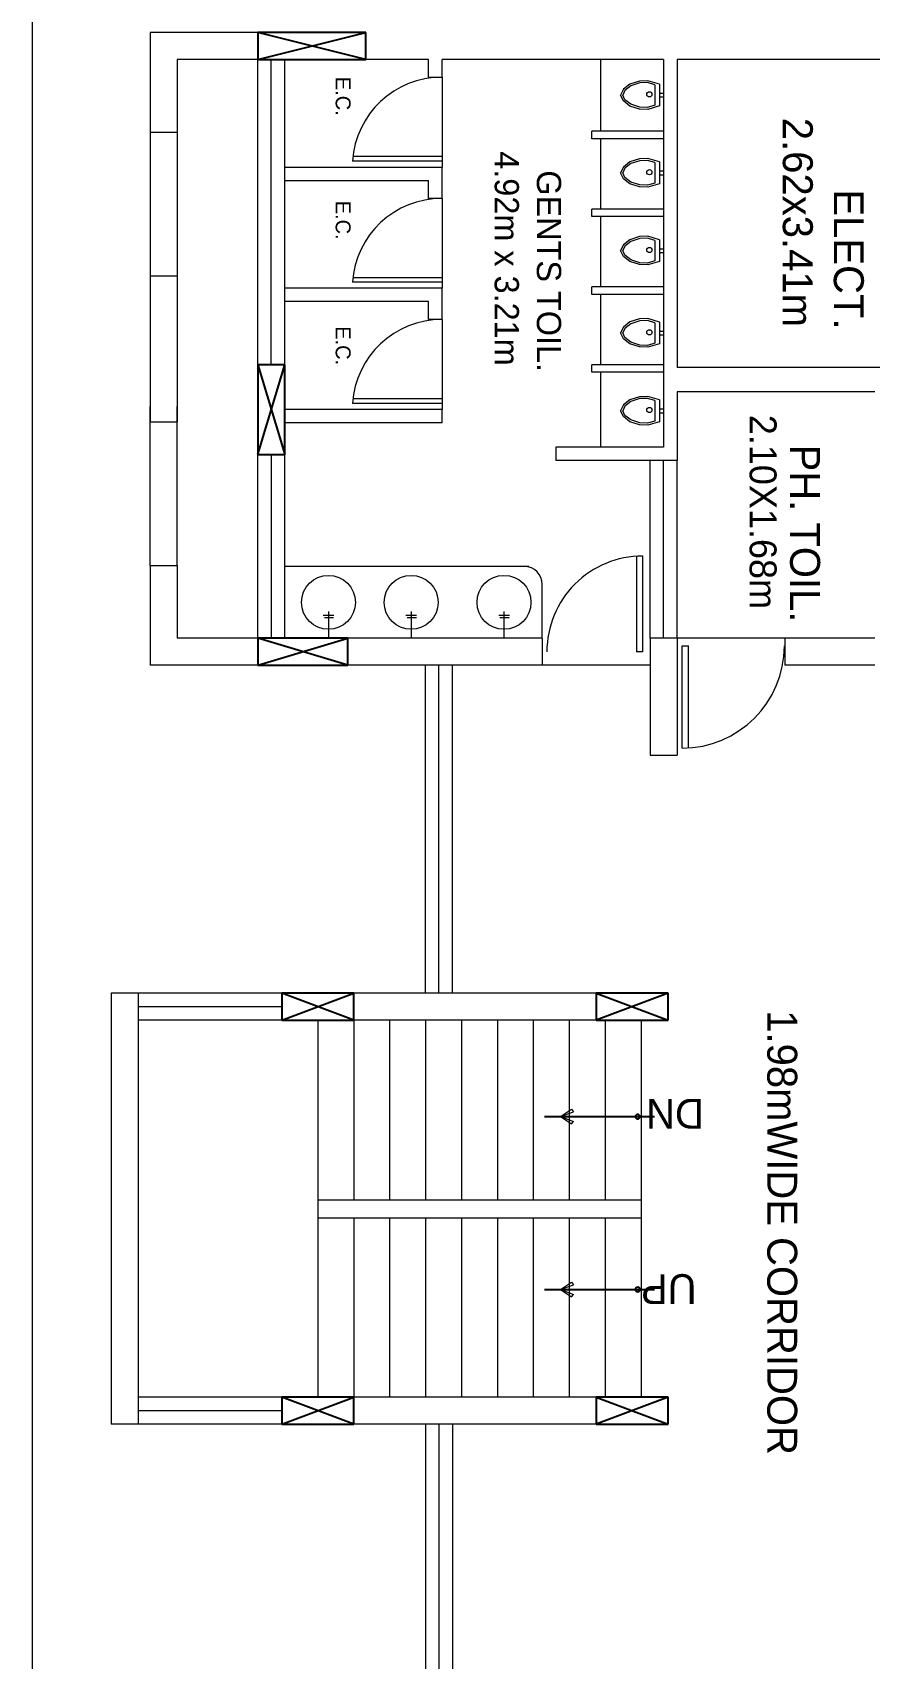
# Model space of a CAD drawing. Header units: millimetres. Extents: x -81374 to 485233, y -39075 to 157313.
# Drawn here: x 16899 to 24003, y -2129 to 11680 of the extents above; entities that cross this region are included whole.
import ezdxf
from ezdxf.enums import TextEntityAlignment as Align

# ---------------------------------------------------------------- set-up
doc = ezdxf.new("R2010")
doc.units = ezdxf.units.MM
doc.linetypes.add('CENTER', pattern=[2, 1.25, -0.25, 0.25, -0.25])
doc.layers.add('CEN', color=252, linetype='CENTER')
doc.layers.add('lines', color=13, linetype='Continuous')
doc.layers.add('G-IMPT', color=8, linetype='Continuous', lineweight=5)
doc.styles.add('cg', font='GOTHIC.TTF', dxfattribs={"height": 0.5})
doc.styles.get("Standard").update_dxf_attribs({"font": 'arial.ttf'})

# ---------------------------------------------------------------- blocks, each defined once
blk = doc.blocks.new('c4')
at = {"layer": 'CEN', "linetype": 'Continuous'}
for p, q in [((9, 30), (0, 0)), ((9, 0), (0, 30)), ((0, 30), (0, 0)), ((9, 30), (0, 30)), ((9, 0), (9, 30)), ((0, 0), (9, 0))]:
    blk.add_line(p, q, dxfattribs=at)
blk = doc.blocks.new('c7')
at = {"layer": 'CEN', "linetype": 'Continuous'}
for p, q in [((9, 24), (0, 0)), ((9, 0), (0, 24)), ((0, 24), (0, 0)), ((9, 24), (0, 24)), ((9, 0), (9, 24)), ((0, 0), (9, 0))]:
    blk.add_line(p, q, dxfattribs=at)
blk = doc.blocks.new('c5')
at = {"layer": 'CEN', "linetype": 'Continuous'}
for p, q in [((9, 36), (0, 0)), ((9, 0), (0, 36)), ((0, 36), (0, 0)), ((9, 36), (0, 36)), ((9, 0), (9, 36)), ((0, 0), (9, 0))]:
    blk.add_line(p, q, dxfattribs=at)
blk = doc.blocks.new('floor plan 1')
at = {"layer": 'G-IMPT', "color": 8, "linetype": 'Continuous'}
blk.add_line((41272, 0), (41272, -82350), dxfattribs=at)
at = {"layer": 'G-IMPT', "linetype": 'Continuous'}
for p, q in [((37707, -38937), (37707, -36151)), ((37707, -38937), (37707, -36151)), ((37822, -38937), (37822, -36151)), ((37822, -38937), (37822, -36151)), ((37936, -38937), (37936, -36151)), ((37936, -38937), (37936, -36151)), ((39156, -38937), (40376, -38937)), ((39156, -38937), (40376, -38937)), ((39156, -39051), (40376, -39051)), ((39156, -39051), (40376, -39051)), ((39156, -39165), (40376, -39165)), ((39156, -39165), (40376, -39165)), ((39156, -42368), (40376, -42368)), ((39156, -42368), (40376, -42368)), ((39156, -42482), (40376, -42482)), ((39156, -42482), (40376, -42482)), ((37707, -42597), (37707, -45382)), ((37707, -42597), (37707, -45382)), ((37822, -42597), (37822, -45382)), ((37822, -42597), (37822, -45382)), ((37936, -42597), (37936, -45382)), ((37936, -42597), (37936, -45382)), ((39156, -42597), (40376, -42597)), ((39156, -42597), (40376, -42597)), ((36030, -45382), (36945, -45382)), ((36030, -45382), (36945, -45382)), ((34886, -45611), (35801, -45611)), ((34886, -45611), (35801, -45611)), ((40045, -46230), (40045, -47450)), ((40045, -46230), (40045, -47450)), ((40045, -46230), (40045, -47450)), ((40045, -46230), (40045, -47450)), ((40274, -46230), (40274, -47450)), ((40274, -46230), (40274, -47450)), ((40274, -46230), (40274, -47450)), ((40274, -46230), (40274, -47450)), ((40045, -49908), (40045, -48688)), ((40045, -49908), (40045, -48688)), ((40045, -49908), (40045, -48688)), ((40045, -49908), (40045, -48688)), ((40274, -49908), (40274, -48688)), ((40274, -49908), (40274, -48688)), ((40274, -49908), (40274, -48688)), ((40274, -49908), (40274, -48688))]:
    blk.add_line(p, q, dxfattribs=at)
at = {"layer": 'G-IMPT', "color": 8, "ltscale": 500}
for p, q in [((36487, -38937), (38546, -38937)), ((36487, -38937), (38546, -38937)), ((40376, -42597), (40376, -38937)), ((40376, -38937), (40605, -38937)), ((40605, -42597), (40605, -38937)), ((36106, -40690), (36106, -39165)), ((36106, -40690), (36106, -39165)), ((36411, -40690), (36411, -39165)), ((36411, -40690), (36411, -39165)), ((36487, -39165), (38546, -39165)), ((36487, -39165), (38546, -39165)), ((36716, -40690), (36716, -39165)), ((36716, -40690), (36716, -39165)), ((37021, -40690), (37021, -39165)), ((37021, -40690), (37021, -39165)), ((37326, -40690), (37326, -39165)), ((37326, -40690), (37326, -39165)), ((37631, -40690), (37631, -39165)), ((37631, -40690), (37631, -39165)), ((37936, -40690), (37936, -39165)), ((37936, -40690), (37936, -39165)), ((38241, -40690), (38241, -39165)), ((38241, -40690), (38241, -39165)), ((38546, -40690), (38546, -39165)), ((38546, -40690), (38546, -39165)), ((38851, -40690), (38851, -39165)), ((38851, -40690), (38851, -39165)), ((38851, -40690), (38851, -39165)), ((38851, -40690), (38851, -39165)), ((40376, -42368), (40376, -39165)), ((36697, -40017), (36681, -40039)), ((36697, -40017), (36681, -40039)), ((36791, -40080), (36681, -40039)), ((36791, -40080), (36681, -40039)), ((36791, -40080), (36697, -40017)), ((36791, -40080), (36697, -40017)), ((36926, -40080), (35992, -40080)), ((36926, -40080), (35992, -40080)), ((36791, -40080), (36681, -40121)), ((36791, -40080), (36681, -40121)), ((36697, -40142), (36681, -40121)), ((36697, -40142), (36681, -40121)), ((36791, -40080), (36697, -40142)), ((36791, -40080), (36697, -40142)), ((38851, -40690), (36106, -40690)), ((36106, -40843), (36106, -40690)), ((38851, -40690), (36106, -40690)), ((36106, -40843), (36106, -40690)), ((38851, -40843), (38851, -40690)), ((38851, -40843), (38851, -40690)), ((38851, -40843), (36106, -40843)), ((36106, -42368), (36106, -40843)), ((38851, -40843), (36106, -40843)), ((36106, -42368), (36106, -40843)), ((36411, -42368), (36411, -40843)), ((36411, -42368), (36411, -40843)), ((36716, -42368), (36716, -40843)), ((36716, -42368), (36716, -40843)), ((37021, -42368), (37021, -40843)), ((37021, -42368), (37021, -40843)), ((37326, -42368), (37326, -40843)), ((37326, -42368), (37326, -40843)), ((37631, -42368), (37631, -40843)), ((37631, -42368), (37631, -40843)), ((37936, -42368), (37936, -40843)), ((37936, -42368), (37936, -40843)), ((38241, -42368), (38241, -40843)), ((38241, -42368), (38241, -40843)), ((38546, -42368), (38546, -40843)), ((38546, -42368), (38546, -40843)), ((38851, -42368), (38851, -40843)), ((38851, -42368), (38851, -40843)), ((38851, -42368), (38851, -40843)), ((38851, -42368), (38851, -40843)), ((36926, -41548), (35992, -41548)), ((36926, -41548), (35992, -41548)), ((36697, -41486), (36681, -41507)), ((36697, -41486), (36681, -41507)), ((36791, -41548), (36681, -41507)), ((36791, -41548), (36681, -41507)), ((36791, -41548), (36681, -41589)), ((36791, -41548), (36681, -41589)), ((36791, -41548), (36697, -41486)), ((36791, -41548), (36697, -41486)), ((36791, -41548), (36697, -41611)), ((36791, -41548), (36697, -41611)), ((36697, -41611), (36681, -41589)), ((36697, -41611), (36681, -41589)), ((36487, -42368), (38546, -42368)), ((36487, -42368), (38546, -42368)), ((36487, -42597), (38546, -42597)), ((36487, -42597), (38546, -42597)), ((40376, -42597), (40605, -42597)), ((35704, -44680), (35704, -45546)), ((35704, -44680), (35704, -45546)), ((35758, -44678), (35758, -45546)), ((35758, -44678), (35758, -45546)), ((36030, -44619), (35801, -44619)), ((35801, -45611), (35801, -44619)), ((35801, -45611), (35801, -44619)), ((36030, -44619), (35801, -44619)), ((36030, -45611), (36030, -44619)), ((36030, -45611), (36030, -44619)), ((34123, -45382), (34886, -45382)), ((34123, -45382), (34886, -45382)), ((34886, -45611), (34886, -45382)), ((34886, -45611), (34886, -45382)), ((36945, -45382), (38597, -45382)), ((36945, -45611), (36945, -45382)), ((36945, -45611), (36945, -45382)), ((36945, -45382), (38597, -45382)), ((39359, -45382), (40274, -45382)), ((39359, -45382), (40274, -45382)), ((39359, -45382), (40274, -45382)), ((39359, -45382), (40274, -45382)), ((40274, -46230), (40274, -45382)), ((40274, -46230), (40274, -45382)), ((40274, -46230), (40274, -45382)), ((40274, -46230), (40274, -45382)), ((35758, -45546), (35704, -45546)), ((35758, -45546), (35704, -45546)), ((36093, -46310), (36093, -45496)), ((36093, -45496), (36144, -45496)), ((36093, -46310), (36093, -45496)), ((36093, -45496), (36144, -45496)), ((36144, -46308), (36144, -45496)), ((36144, -46308), (36144, -45496)), ((34123, -45611), (34886, -45611)), ((34123, -45611), (34886, -45611)), ((35801, -45611), (36030, -45611)), ((35801, -45611), (35801, -47121)), ((35801, -45611), (35801, -47121)), ((35801, -45611), (36030, -45611)), ((35915, -45611), (35915, -47121)), ((35915, -45611), (35915, -47121)), ((36030, -45611), (36030, -47121)), ((36030, -45611), (36030, -47121)), ((36945, -45611), (38597, -45611)), ((36945, -45611), (36945, -46068)), ((36945, -45611), (36945, -46068)), ((36945, -45611), (38597, -45611)), ((37270, -45837), (37270, -45611)), ((37270, -45837), (37270, -45611)), ((38058, -45837), (38058, -45611)), ((38058, -45837), (38058, -45611)), ((38760, -45837), (38760, -45611)), ((38760, -45837), (38760, -45611)), ((39130, -45611), (39130, -47782)), ((39130, -45611), (39130, -47782)), ((39245, -47172), (39245, -45611)), ((39245, -47172), (39245, -45611)), ((39359, -45611), (40045, -45611)), ((39359, -45611), (40045, -45611)), ((39359, -45611), (39359, -47172)), ((39359, -45611), (39359, -47172)), ((39359, -45611), (40045, -45611)), ((39359, -45611), (40045, -45611)), ((40045, -46230), (40045, -45611)), ((40045, -46230), (40045, -45611)), ((40045, -46230), (40045, -45611)), ((40045, -46230), (40045, -45611)), ((37315, -45807), (37224, -45807)), ((37315, -45807), (37224, -45807)), ((37304, -45788), (37226, -45788)), ((37304, -45788), (37226, -45788)), ((38103, -45807), (38012, -45807)), ((38103, -45807), (38012, -45807)), ((38092, -45788), (38014, -45788)), ((38092, -45788), (38014, -45788)), ((38805, -45807), (38715, -45807)), ((38805, -45807), (38715, -45807)), ((38795, -45788), (38717, -45788)), ((38795, -45788), (38717, -45788)), ((37059, -46221), (39130, -46221)), ((37059, -46221), (39130, -46221)), ((40274, -46230), (40045, -46230)), ((40274, -46230), (40045, -46230)), ((40274, -46230), (40045, -46230)), ((40274, -46230), (40045, -46230)), ((40045, -46360), (40045, -47580)), ((40045, -46360), (40045, -47580)), ((40274, -46360), (40274, -47580)), ((40274, -46360), (40274, -47580)), ((35801, -47705), (35801, -47121)), ((35801, -47121), (36830, -47121)), ((35801, -47121), (36830, -47121)), ((35801, -47705), (35801, -47121)), ((36830, -47235), (36830, -47121)), ((36830, -47235), (36830, -47121)), ((35915, -50527), (35915, -47235)), ((35915, -47235), (36830, -47235)), ((35915, -47235), (36830, -47235)), ((35915, -50527), (35915, -47235)), ((36449, -47235), (36449, -47870)), ((36449, -47235), (36449, -47870)), ((35951, -47450, -32), (36050, -47421, -32)), ((35951, -47450, -32), (36050, -47421, -32)), ((35951, -47635, -32), (35951, -47450, -32)), ((35951, -47635, -32), (35951, -47450, -32)), ((35989, -47456, -32), (36052, -47437, -32)), ((35989, -47456, -32), (36052, -47437, -32)), ((35989, -47630, -32), (35989, -47456, -32)), ((35989, -47630, -32), (35989, -47456, -32)), ((36050, -47421, -32), (36120, -47424, -32)), ((36050, -47421, -32), (36120, -47424, -32)), ((36052, -47437, -32), (36117, -47440, -32)), ((36052, -47437, -32), (36117, -47440, -32)), ((36117, -47440, -32), (36193, -47465, -32)), ((36117, -47440, -32), (36193, -47465, -32)), ((36120, -47424, -32), (36201, -47450, -32)), ((36120, -47424, -32), (36201, -47450, -32)), ((36193, -47465, -32), (36243, -47504, -32)), ((36193, -47465, -32), (36243, -47504, -32)), ((36201, -47450, -32), (36256, -47493, -32)), ((36201, -47450, -32), (36256, -47493, -32)), ((36256, -47493, -32), (36280, -47543, -32)), ((36256, -47493, -32), (36280, -47543, -32)), ((37796, -47441), (39130, -47441)), ((37796, -47441), (37796, -47555)), ((37796, -47441), (39130, -47441)), ((37796, -47441), (37796, -47555)), ((40045, -48688), (40045, -47450)), ((40274, -47450), (40045, -47450)), ((40045, -48688), (40045, -47450)), ((40274, -47450), (40045, -47450)), ((40274, -47450), (40045, -47450)), ((40045, -48688), (40045, -47450)), ((40274, -47450), (40045, -47450)), ((40045, -48688), (40045, -47450)), ((40274, -48688), (40274, -47450)), ((40274, -48688), (40274, -47450)), ((40274, -48688), (40274, -47450)), ((40274, -48688), (40274, -47450)), ((35951, -47526), (35915, -47526)), ((35951, -47526), (35915, -47526)), ((35951, -47559), (35915, -47559)), ((35951, -47559), (35915, -47559)), ((35951, -47635, -32), (36050, -47665, -32)), ((35951, -47635, -32), (36050, -47665, -32)), ((35989, -47630, -32), (36052, -47648, -32)), ((35989, -47630, -32), (36052, -47648, -32)), ((36117, -47646, -32), (36193, -47621, -32)), ((36117, -47646, -32), (36193, -47621, -32)), ((36120, -47662, -32), (36201, -47636, -32)), ((36120, -47662, -32), (36201, -47636, -32)), ((36193, -47621, -32), (36243, -47582, -32)), ((36193, -47621, -32), (36243, -47582, -32)), ((36201, -47636, -32), (36256, -47592, -32)), ((36201, -47636, -32), (36256, -47592, -32)), ((36243, -47504, -32), (36262, -47543, -32)), ((36243, -47504, -32), (36262, -47543, -32)), ((36243, -47582, -32), (36262, -47543, -32)), ((36243, -47582, -32), (36262, -47543, -32)), ((36256, -47592, -32), (36280, -47543, -32)), ((36256, -47592, -32), (36280, -47543, -32)), ((37796, -47555), (39130, -47555)), ((37796, -48318), (37796, -47555)), ((37796, -47555), (39130, -47555)), ((37796, -48318), (37796, -47555)), ((37796, -47644), (37796, -47606)), ((37796, -47606), (38557, -47606)), ((37796, -47644), (37796, -47606)), ((37796, -47606), (38557, -47606)), ((34123, -47705), (35801, -47705)), ((34123, -47705), (35801, -47705)), ((36050, -47665, -32), (36120, -47662, -32)), ((36050, -47665, -32), (36120, -47662, -32)), ((36052, -47648, -32), (36117, -47646, -32)), ((36052, -47648, -32), (36117, -47646, -32)), ((37796, -47644), (38553, -47644)), ((37796, -47644), (38553, -47644)), ((33361, -47909), (35801, -47909)), ((33361, -47909), (35801, -47909)), ((35801, -50527), (35801, -47909)), ((35801, -50527), (35801, -47909)), ((35915, -47870), (36525, -47870)), ((35915, -47870), (36525, -47870)), ((36525, -47870), (36525, -47934)), ((36525, -47870), (36525, -47934)), ((35915, -47934), (36525, -47934)), ((35915, -47934), (36525, -47934)), ((36449, -47934), (36449, -48531)), ((36449, -47934), (36449, -48531)), ((39130, -47934), (39130, -50527)), ((39130, -47934), (39130, -50527)), ((39245, -47934), (39245, -50527)), ((39245, -47934), (39245, -50527)), ((39359, -47934), (39359, -50527)), ((39359, -47934), (39359, -50527)), ((35951, -48187), (35915, -48187)), ((35951, -48187), (35915, -48187)), ((35951, -48111, -32), (36050, -48082, -32)), ((35951, -48111, -32), (36050, -48082, -32)), ((35951, -48296, -32), (35951, -48111, -32)), ((35951, -48296, -32), (35951, -48111, -32)), ((35989, -48117, -32), (36052, -48098, -32)), ((35989, -48117, -32), (36052, -48098, -32)), ((35989, -48291, -32), (35989, -48117, -32)), ((35989, -48291, -32), (35989, -48117, -32)), ((36050, -48082, -32), (36120, -48085, -32)), ((36050, -48082, -32), (36120, -48085, -32)), ((36052, -48098, -32), (36117, -48101, -32)), ((36052, -48098, -32), (36117, -48101, -32)), ((36117, -48101, -32), (36193, -48125, -32)), ((36117, -48101, -32), (36193, -48125, -32)), ((36120, -48085, -32), (36201, -48111, -32)), ((36120, -48085, -32), (36201, -48111, -32)), ((36193, -48125, -32), (36243, -48165, -32)), ((36193, -48125, -32), (36243, -48165, -32)), ((36201, -48111, -32), (36256, -48154, -32)), ((36201, -48111, -32), (36256, -48154, -32)), ((36243, -48165, -32), (36262, -48204, -32)), ((36243, -48165, -32), (36262, -48204, -32)), ((36256, -48154, -32), (36280, -48204, -32)), ((36256, -48154, -32), (36280, -48204, -32)), ((35951, -48220), (35915, -48220)), ((35951, -48220), (35915, -48220)), ((35951, -48296, -32), (36050, -48326, -32)), ((35951, -48296, -32), (36050, -48326, -32)), ((35989, -48291, -32), (36052, -48309, -32)), ((35989, -48291, -32), (36052, -48309, -32)), ((36050, -48326, -32), (36120, -48323, -32)), ((36050, -48326, -32), (36120, -48323, -32)), ((36052, -48309, -32), (36117, -48307, -32)), ((36052, -48309, -32), (36117, -48307, -32)), ((36117, -48307, -32), (36193, -48282, -32)), ((36117, -48307, -32), (36193, -48282, -32)), ((36120, -48323, -32), (36201, -48297, -32)), ((36120, -48323, -32), (36201, -48297, -32)), ((36193, -48282, -32), (36243, -48243, -32)), ((36193, -48282, -32), (36243, -48243, -32)), ((36201, -48297, -32), (36256, -48253, -32)), ((36201, -48297, -32), (36256, -48253, -32)), ((36243, -48243, -32), (36262, -48204, -32)), ((36243, -48243, -32), (36262, -48204, -32)), ((36256, -48253, -32), (36280, -48204, -32)), ((36256, -48253, -32), (36280, -48204, -32)), ((37796, -48318), (37796, -48584)), ((37796, -48318), (37910, -48318)), ((37796, -48318), (37910, -48318)), ((37796, -48318), (37796, -48584)), ((37910, -48318), (37910, -48470)), ((37910, -48318), (37910, -48470)), ((35915, -48531), (36525, -48531)), ((35915, -48531), (36525, -48531)), ((35915, -48595), (36525, -48595)), ((35915, -48595), (36525, -48595)), ((36449, -48595), (36449, -49192)), ((36449, -48595), (36449, -49192)), ((36525, -48531), (36525, -48595)), ((36525, -48531), (36525, -48595)), ((37796, -48584), (39130, -48584)), ((37796, -49347), (37796, -48584)), ((37796, -48584), (39130, -48584)), ((37796, -49347), (37796, -48584)), ((37910, -48470), (39130, -48470)), ((37910, -48470), (39130, -48470)), ((40045, -49777), (40045, -48557)), ((40045, -49777), (40045, -48557)), ((40274, -49777), (40274, -48557)), ((40274, -49777), (40274, -48557)), ((37796, -48673), (37796, -48635)), ((37796, -48635), (38557, -48635)), ((37796, -48673), (37796, -48635)), ((37796, -48635), (38557, -48635)), ((37796, -48673), (38553, -48673)), ((37796, -48673), (38553, -48673)), ((40274, -48688), (40045, -48688)), ((40274, -48688), (40045, -48688)), ((40274, -48688), (40045, -48688)), ((40274, -48688), (40045, -48688)), ((35951, -48810, -32), (36050, -48781, -32)), ((35951, -48810, -32), (36050, -48781, -32)), ((35951, -48995, -32), (35951, -48810, -32)), ((35951, -48995, -32), (35951, -48810, -32)), ((35989, -48816, -32), (36052, -48797, -32)), ((35989, -48816, -32), (36052, -48797, -32)), ((35989, -48989, -32), (35989, -48816, -32)), ((35989, -48989, -32), (35989, -48816, -32)), ((36050, -48781, -32), (36120, -48784, -32)), ((36050, -48781, -32), (36120, -48784, -32)), ((36052, -48797, -32), (36117, -48800, -32)), ((36052, -48797, -32), (36117, -48800, -32)), ((36117, -48800, -32), (36193, -48824, -32)), ((36117, -48800, -32), (36193, -48824, -32)), ((36120, -48784, -32), (36201, -48810, -32)), ((36120, -48784, -32), (36201, -48810, -32)), ((36193, -48824, -32), (36243, -48864, -32)), ((36193, -48824, -32), (36243, -48864, -32)), ((36201, -48810, -32), (36256, -48853, -32)), ((36201, -48810, -32), (36256, -48853, -32)), ((36243, -48864, -32), (36262, -48903, -32)), ((36243, -48864, -32), (36262, -48903, -32)), ((36256, -48853, -32), (36280, -48903, -32)), ((36256, -48853, -32), (36280, -48903, -32)), ((35951, -48886), (35915, -48886)), ((35951, -48886), (35915, -48886)), ((35951, -48919), (35915, -48919)), ((35951, -48919), (35915, -48919)), ((35951, -48995, -32), (36050, -49025, -32)), ((35951, -48995, -32), (36050, -49025, -32)), ((35989, -48989, -32), (36052, -49008, -32)), ((35989, -48989, -32), (36052, -49008, -32)), ((36052, -49008, -32), (36117, -49006, -32)), ((36052, -49008, -32), (36117, -49006, -32)), ((36117, -49006, -32), (36193, -48981, -32)), ((36117, -49006, -32), (36193, -48981, -32)), ((36120, -49022, -32), (36201, -48995, -32)), ((36120, -49022, -32), (36201, -48995, -32)), ((36193, -48981, -32), (36243, -48942, -32)), ((36193, -48981, -32), (36243, -48942, -32)), ((36201, -48995, -32), (36256, -48952, -32)), ((36201, -48995, -32), (36256, -48952, -32)), ((36243, -48942, -32), (36262, -48903, -32)), ((36243, -48942, -32), (36262, -48903, -32)), ((36256, -48952, -32), (36280, -48903, -32)), ((36256, -48952, -32), (36280, -48903, -32)), ((36050, -49025, -32), (36120, -49022, -32)), ((36050, -49025, -32), (36120, -49022, -32)), ((35915, -49192), (36525, -49192)), ((35915, -49192), (36525, -49192)), ((35915, -49256), (36525, -49256)), ((35915, -49256), (36525, -49256)), ((36449, -49256), (36449, -49853)), ((36449, -49256), (36449, -49853)), ((36525, -49192), (36525, -49256)), ((36525, -49192), (36525, -49256)), ((37796, -49347), (37796, -49613)), ((37796, -49347), (37910, -49347)), ((37796, -49347), (37910, -49347)), ((37796, -49347), (37796, -49613)), ((37910, -49347), (37910, -49498)), ((37910, -49347), (37910, -49498)), ((35951, -49547), (35915, -49547)), ((35951, -49547), (35915, -49547)), ((35951, -49471, -32), (36050, -49441, -32)), ((35951, -49471, -32), (36050, -49441, -32)), ((35951, -49656, -32), (35951, -49471, -32)), ((35951, -49656, -32), (35951, -49471, -32)), ((35989, -49477, -32), (36052, -49458, -32)), ((35989, -49477, -32), (36052, -49458, -32)), ((35989, -49650, -32), (35989, -49477, -32)), ((35989, -49650, -32), (35989, -49477, -32)), ((36050, -49441, -32), (36120, -49444, -32)), ((36050, -49441, -32), (36120, -49444, -32)), ((36052, -49458, -32), (36117, -49461, -32)), ((36052, -49458, -32), (36117, -49461, -32)), ((36117, -49461, -32), (36193, -49485, -32)), ((36117, -49461, -32), (36193, -49485, -32)), ((36120, -49444, -32), (36201, -49471, -32)), ((36120, -49444, -32), (36201, -49471, -32)), ((36193, -49485, -32), (36243, -49524, -32)), ((36193, -49485, -32), (36243, -49524, -32)), ((36201, -49471, -32), (36256, -49514, -32)), ((36201, -49471, -32), (36256, -49514, -32)), ((36243, -49524, -32), (36262, -49563, -32)), ((36243, -49524, -32), (36262, -49563, -32)), ((36243, -49602, -32), (36262, -49563, -32)), ((36243, -49602, -32), (36262, -49563, -32)), ((36256, -49514, -32), (36280, -49563, -32)), ((36256, -49514, -32), (36280, -49563, -32)), ((36256, -49613, -32), (36280, -49563, -32)), ((36256, -49613, -32), (36280, -49563, -32)), ((39130, -49498), (37910, -49498)), ((39130, -49498), (37910, -49498)), ((35951, -49580), (35915, -49580)), ((35951, -49580), (35915, -49580)), ((35951, -49656, -32), (36050, -49685, -32)), ((35951, -49656, -32), (36050, -49685, -32)), ((35989, -49650, -32), (36052, -49669, -32)), ((35989, -49650, -32), (36052, -49669, -32)), ((36050, -49685, -32), (36120, -49683, -32)), ((36050, -49685, -32), (36120, -49683, -32)), ((36052, -49669, -32), (36117, -49666, -32)), ((36052, -49669, -32), (36117, -49666, -32)), ((36117, -49666, -32), (36193, -49642, -32)), ((36117, -49666, -32), (36193, -49642, -32)), ((36120, -49683, -32), (36201, -49656, -32)), ((36120, -49683, -32), (36201, -49656, -32)), ((36193, -49642, -32), (36243, -49602, -32)), ((36193, -49642, -32), (36243, -49602, -32)), ((36201, -49656, -32), (36256, -49613, -32)), ((36201, -49656, -32), (36256, -49613, -32)), ((39130, -49613), (37796, -49613)), ((37796, -50375), (37796, -49613)), ((39130, -49613), (37796, -49613)), ((37796, -50375), (37796, -49613)), ((37796, -49702), (37796, -49663)), ((37796, -49663), (38557, -49663)), ((37796, -49702), (37796, -49663)), ((37796, -49663), (38557, -49663)), ((37796, -49702), (38553, -49702)), ((37796, -49702), (38553, -49702)), ((35915, -49853), (36525, -49853)), ((35915, -49853), (36525, -49853)), ((35915, -49917), (36525, -49917)), ((35915, -49917), (36525, -49917)), ((36449, -49917), (36449, -50520)), ((36449, -49917), (36449, -50520)), ((36525, -49853), (36525, -49917)), ((36525, -49853), (36525, -49917)), ((40274, -49908), (40045, -49908)), ((40045, -50527), (40045, -49908)), ((40274, -49908), (40045, -49908)), ((40045, -50527), (40045, -49908)), ((40045, -50527), (40045, -49908)), ((40274, -49908), (40045, -49908)), ((40045, -50527), (40045, -49908)), ((40274, -49908), (40045, -49908)), ((40274, -50755), (40274, -49908)), ((40274, -50755), (40274, -49908)), ((40274, -50755), (40274, -49908)), ((40274, -50755), (40274, -49908)), ((35951, -50132, -32), (36050, -50102, -32)), ((35951, -50132, -32), (36050, -50102, -32)), ((35989, -50137, -32), (36052, -50119, -32)), ((35989, -50137, -32), (36052, -50119, -32)), ((36050, -50102, -32), (36120, -50105, -32)), ((36050, -50102, -32), (36120, -50105, -32)), ((36052, -50119, -32), (36117, -50121, -32)), ((36052, -50119, -32), (36117, -50121, -32)), ((36117, -50121, -32), (36193, -50146, -32)), ((36117, -50121, -32), (36193, -50146, -32)), ((36120, -50105, -32), (36201, -50131, -32)), ((36120, -50105, -32), (36201, -50131, -32)), ((35951, -50208), (35915, -50208)), ((35951, -50208), (35915, -50208)), ((35951, -50241), (35915, -50241)), ((35951, -50241), (35915, -50241)), ((35951, -50317, -32), (35951, -50132, -32)), ((35951, -50317, -32), (35951, -50132, -32)), ((35989, -50311, -32), (35989, -50137, -32)), ((35989, -50311, -32), (35989, -50137, -32)), ((36193, -50146, -32), (36243, -50185, -32)), ((36193, -50146, -32), (36243, -50185, -32)), ((36193, -50303, -32), (36243, -50263, -32)), ((36193, -50303, -32), (36243, -50263, -32)), ((36201, -50131, -32), (36256, -50175, -32)), ((36201, -50131, -32), (36256, -50175, -32)), ((36243, -50185, -32), (36262, -50224, -32)), ((36243, -50185, -32), (36262, -50224, -32)), ((36243, -50263, -32), (36262, -50224, -32)), ((36243, -50263, -32), (36262, -50224, -32)), ((36256, -50175, -32), (36280, -50224, -32)), ((36256, -50175, -32), (36280, -50224, -32)), ((36256, -50274, -32), (36280, -50224, -32)), ((36256, -50274, -32), (36280, -50224, -32)), ((35951, -50317, -32), (36050, -50346, -32)), ((35951, -50317, -32), (36050, -50346, -32)), ((35989, -50311, -32), (36052, -50330, -32)), ((35989, -50311, -32), (36052, -50330, -32)), ((36050, -50346, -32), (36120, -50343, -32)), ((36050, -50346, -32), (36120, -50343, -32)), ((36052, -50330, -32), (36117, -50327, -32)), ((36052, -50330, -32), (36117, -50327, -32)), ((36117, -50327, -32), (36193, -50303, -32)), ((36117, -50327, -32), (36193, -50303, -32)), ((36120, -50343, -32), (36201, -50317, -32)), ((36120, -50343, -32), (36201, -50317, -32)), ((36201, -50317, -32), (36256, -50274, -32)), ((36201, -50317, -32), (36256, -50274, -32)), ((37796, -50375), (37796, -50527)), ((37910, -50375), (37796, -50375)), ((37910, -50375), (37796, -50375)), ((37796, -50375), (37796, -50527)), ((37910, -50375), (37910, -50527)), ((37910, -50375), (37910, -50527)), ((32446, -50527), (35801, -50527)), ((32446, -50527), (35801, -50527)), ((35915, -50527), (37796, -50527)), ((35915, -50527), (37796, -50527)), ((37910, -50527), (38444, -50527)), ((37910, -50527), (38444, -50527)), ((39359, -50527), (40045, -50527)), ((39359, -50755), (40274, -50755)), ((39359, -50755), (40274, -50755)), ((39359, -50755), (40274, -50755)), ((39359, -50755), (40274, -50755)), ((39359, -50755), (40274, -50755)), ((39359, -50755), (40274, -50755)), ((39359, -50755), (40274, -50755)), ((39359, -50755), (40274, -50755))]:
    blk.add_line(p, q, dxfattribs=at)
for centre, radius in [((37270, -45916), 229), ((37270, -45916), 229), ((38058, -45916), 229), ((38058, -45916), 229), ((38760, -45916), 229), ((38760, -45916), 229), ((36036, -47549, -32), 22.1), ((36036, -47549, -32), 22.1), ((36036, -48209, -32), 22.1), ((36036, -48209, -32), 22.1), ((36036, -48908, -32), 22.1), ((36036, -48908, -32), 22.1), ((36036, -49569, -32), 22.1), ((36036, -49569, -32), 22.1), ((36036, -50230, -32), 22.1), ((36036, -50230, -32), 22.1)]:
    blk.add_circle(centre, radius, dxfattribs=at)
for centre, radius, start, end in [((36135, -40080), 19.1, 0, 180), ((36135, -40080), 19.1, 0, 180), ((36135, -40080), 19.1, 180, 0), ((36135, -40080), 19.1, 180, 0), ((36135, -41548), 19.1, 0, 180), ((36135, -41548), 19.1, 0, 180), ((36135, -41548), 19.1, 180, 0), ((36135, -41548), 19.1, 180, 0), ((35758, -45546), 868, 90, 180), ((35758, -45546), 868, 90, 180), ((35758, -45546), 868, 90, 180), ((35758, -45546), 868, 90, 180), ((36093, -45496), 813, 270, 0), ((36093, -45496), 813, 270, 0), ((36093, -45496), 813, 270, 0), ((36093, -45496), 813, 270, 0), ((37097, -46068), 152, 180, 270), ((37097, -46068), 152, 180, 270), ((37796, -47555), 763, 270, 356.1774), ((37796, -47555), 763, 270, 356.1774), ((37796, -48584), 763, 270, 356.1774), ((37796, -48584), 763, 270, 356.1774), ((37796, -49613), 763, 270, 356.1774), ((37796, -49613), 763, 270, 356.1774)]:
    blk.add_arc(centre, radius, start, end, dxfattribs=at)
at = {"layer": 'CEN', "linetype": 'Continuous', "xscale": 25.41666666662786, "yscale": 25.41666666662786, "zscale": 25.41666666662786}
for name, p, rotation in [('c7', (35877, -38937), 270), ('c7', (35877, -38937), 270), ('c7', (39156, -39165), 90), ('c7', (39156, -39165), 90), ('c7', (35877, -42368), 270), ('c7', (35877, -42368), 270), ('c7', (39156, -42597), 90), ('c7', (39156, -42597), 90), ('c4', (39359, -45611), 90), ('c4', (39359, -45611), 90), ('c4', (39359, -45611), 90), ('c4', (39359, -45611), 90), ('c5', (39359, -50755), 90), ('c5', (39359, -50755), 90), ('c5', (39359, -50755), 90), ('c5', (39359, -50755), 90)]:
    blk.add_blockref(name, p, dxfattribs=dict(at, rotation=rotation))
at = {"layer": 'CEN', "linetype": 'Continuous', "xscale": 25.41666666674428, "yscale": 25.41666666674428, "zscale": 25.41666666674428}
blk.add_blockref('c4', (39130, -47934), dxfattribs=at)
blk.add_blockref('c4', (39130, -47934), dxfattribs=at)
blk.add_blockref('c4', (39130, -47934), dxfattribs=at)
blk.add_blockref('c4', (39130, -47934), dxfattribs=at)
at = {"layer": 'G-IMPT', "color": 8, "ltscale": 500, "style": 'cg'}
for s, height, p in [('1.98mWIDE CORRIDOR', 254.17, (35035, -42452)), ('PH. TOIL.', 254.2, (34841, -47256)), ('PH. TOIL.', 254.2, (34841, -47256)), ('2.10X1.68m', 228.8, (35185, -47509)), ('GENTS TOIL.', 205.88, (36991, -49585)), ('4.92m x 3.21m', 205.88, (37349, -49747)), ('E.C.', 127.1, (38699, -48261)), ('E.C.', 127.1, (38699, -48261)), ('ELECT.', 254.2, (34470, -49423)), ('2.62x3.41m', 254.2, (34903, -50031)), ('E.C.', 127.1, (38699, -49327)), ('E.C.', 127.1, (38699, -49327)), ('E.C.', 127.1, (38699, -50379)), ('E.C.', 127.1, (38699, -50379))]:
    blk.add_text(s, height=height, rotation=90, dxfattribs=at).set_placement(p)
for s, p in [('UP', (35635, -40210)), ('UP', (35635, -40210)), ('DN', (35573, -41699)), ('DN', (35573, -41699))]:
    blk.add_text(s, height=254.2, dxfattribs=at).set_placement(p)
at = {"layer": 'G-IMPT', "color": 8, "ltscale": 500}
for rotation, p in [(359.9992, (39681, -4990, 0)), (359.9992, (35887, -10139, 0)), (270.0008, (28873, -20643, 0)), (359.9992, (11975, -26935, 0)), (359.9992, (15268, -26935, 0)), (359.9992, (26686, -26988, 0)), (270.0008, (15861, -28615, 0)), (89.9992, (23698, -33301, 0)), (89.9992, (23598, -35338, 0)), (89.9992, (23598, -37388, 0)), (359.9992, (13750, -37782, 0)), (89.9992, (23698, -40747, 0)), (89.9992, (23598, -44302, 0)), (89.9992, (23598, -46399, 0)), (89.9992, (23698, -48340, 0)), (89.9992, (23698, -54280, 0)), (359.9992, (27418, -55702, 0)), (89.9992, (9672, -65857, 0)), (359.9992, (4684, -67403, 0)), (359.9992, (8737, -67403, 0))]:
    blk.add_attdef('PARTITIONTYPE', text='', height=200, rotation=rotation, dxfattribs=at).set_placement(p, align=Align.MIDDLE_CENTER)

msp = doc.modelspace()

# ---------------------------------------------------------------- linework, layer by layer
at = {"layer": 'lines', "color": 8, "linetype": 'Continuous'}
for p, q in [((21244.9, 2472.8), (22178.3, 2472.8)), ((21244.9, 2472.8), (22178.3, 2472.8)), ((21244.9, 1004.3), (22178.3, 1004.3)), ((21244.9, 1004.3), (22178.3, 1004.3))]:
    msp.add_line(p, q, dxfattribs=at)
for centre, start, end in [((22036, 2472.8), 0, 180), ((22036, 2472.8), 0, 180), ((22036, 2472.8), 180, 0), ((22036, 2472.8), 180, 0), ((22036, 1004.3), 0, 180), ((22036, 1004.3), 0, 180), ((22036, 1004.3), 180, 0), ((22036, 1004.3), 180, 0)]:
    msp.add_arc(centre, 19.1, start, end, dxfattribs=at)

# ---------------------------------------------------------------- block references
at = {"linetype": 'Continuous', "rotation": 180}
msp.add_blockref('floor plan 1', (58170.8, -39075.4), dxfattribs=at)

doc.saveas('drawing.dxf')
